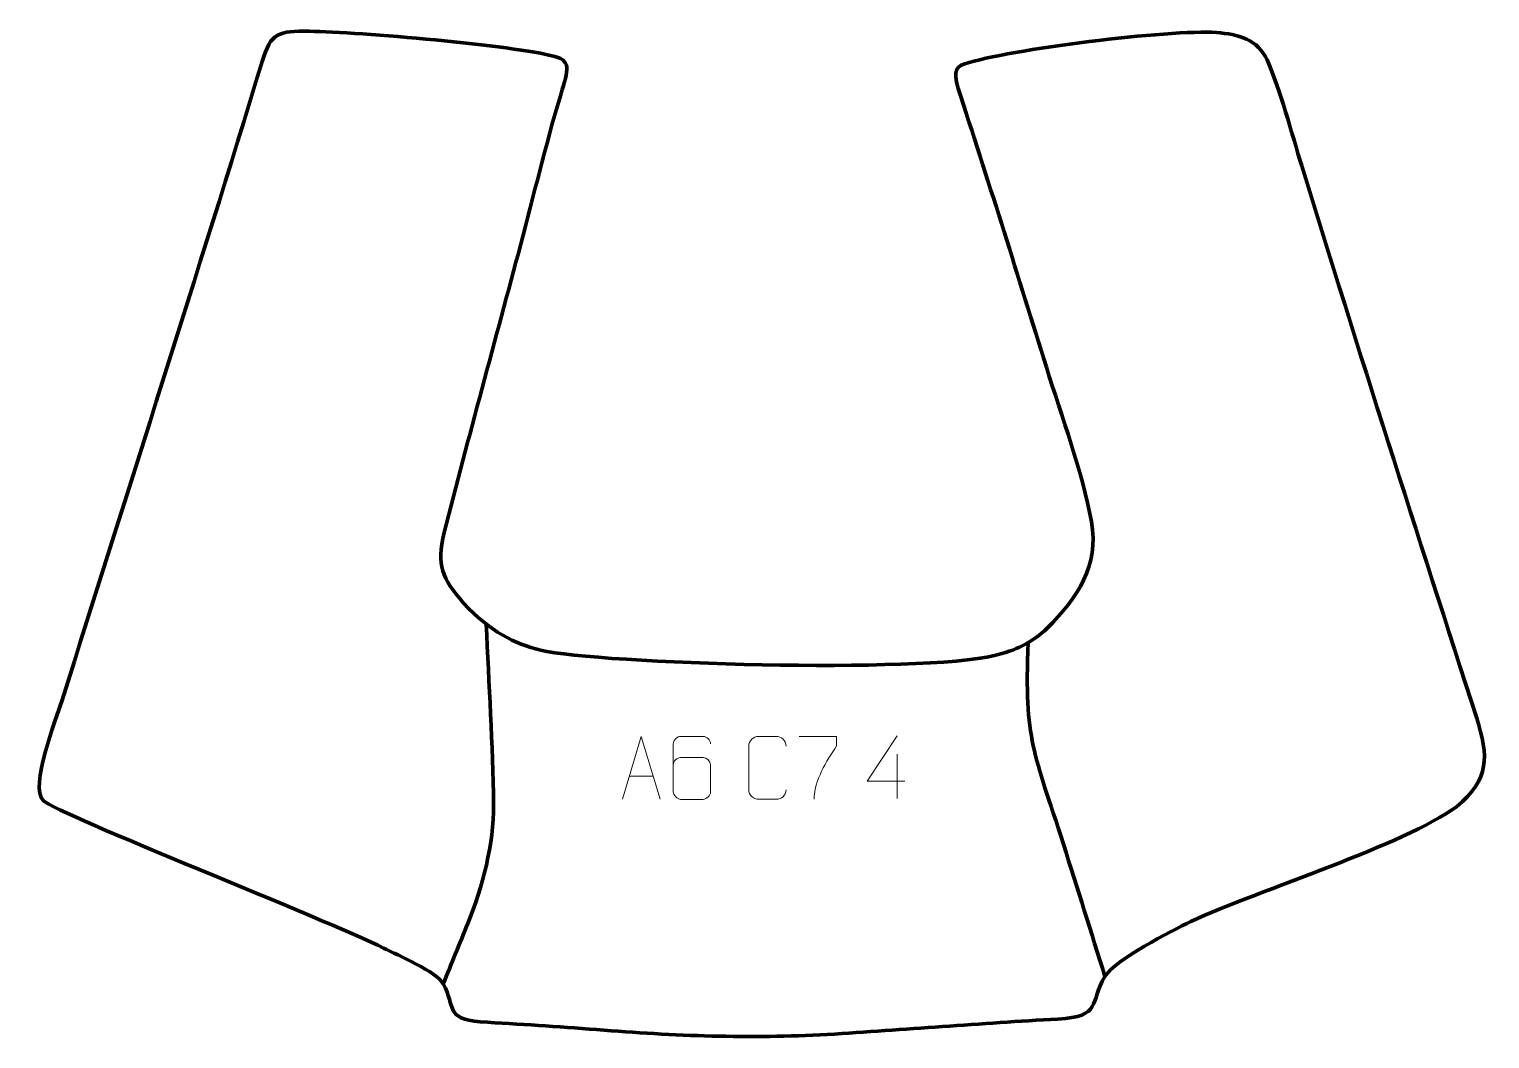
# Model space of a CAD drawing. Header units: millimetres. Extents: x -598 to -18, y 237 to 637.
import ezdxf

# ---------------------------------------------------------------- set-up
doc = ezdxf.new("R2010")
doc.units = ezdxf.units.MM
doc.header["$MEASUREMENT"] = 0
doc.layers.add('layer 2', color=7, linetype='Continuous')
doc.layers.add('layer 3', color=7, linetype='Continuous')

msp = doc.modelspace()

# ---------------------------------------------------------------- linework, layer by layer
at = {"layer": 'layer 2', "color": 142, "lineweight": 158}
for points, knots in [([(-416.5758, 401.3008), (-415.561, 377.4147), (-413.9303, 353.5456), (-413.6714, 329.6369), (-413.6714, 329.6369), (-413.525, 313.9011), (-418.042, 297.0415), (-423.8661, 282.5055), (-423.8661, 282.5055), (-427.1381, 274.4749), (-430.4046, 266.516), (-433.6181, 258.4572)], [0, 0, 0, 0, 0.25, 0.25, 0.25, 0.25, 0.5, 0.5, 0.5, 0.5, 1, 1, 1, 1]), ([(-201.598, 393.8999), (-203.1479, 354.646), (-199.19, 350.4733), (-187.5915, 313.925), (-187.5915, 313.925), (-182.0398, 296.4311), (-176.547, 278.9172), (-171.1028, 261.3895)], [0, 0, 0, 0, 0.33333333, 0.33333333, 0.33333333, 0.33333333, 1, 1, 1, 1])]:
    msp.add_open_spline(points, degree=3, knots=knots, dxfattribs=at)
at = {"layer": 'layer 3', "color": 242, "lineweight": 158}
msp.add_open_spline([(-389.4138, 626.5492), (-382.0409, 624.5747), (-384.5561, 619.8403), (-387.4373, 610.0339), (-387.4373, 610.0339), (-392.9637, 591.2242), (-397.8436, 571.1112), (-402.8888, 552.0531), (-402.8888, 552.0531), (-412.9684, 513.9805), (-423.5407, 475.7134), (-433.2886, 437.6018), (-433.2886, 437.6018), (-436.472, 424.2414), (-434.1894, 419.8096), (-425.5473, 409.5143), (-425.5473, 409.5143), (-415.0275, 398.4301), (-405.3675, 393.3221), (-395.0131, 390.934), (-395.0131, 390.934), (-371.1963, 385.4411), (-244.3831, 381.698), (-214.8753, 388.7731), (-214.8753, 388.7731), (-207.018, 390.6571), (-199.7639, 393.9504), (-194.0113, 399.6962), (-194.0113, 399.6962), (-181.9521, 411.7414), (-173.3616, 424.2606), (-176.4748, 441.9411), (-176.4748, 441.9411), (-180.0554, 461.4998), (-188.3213, 483.8833), (-194.3438, 503.1951), (-194.3438, 503.1951), (-205.5463, 539.1422), (-216.6031, 574.8847), (-228.3476, 610.6729), (-228.3476, 610.6729), (-231.3442, 619.8044), (-230.9245, 622.1902), (-226.7026, 623.6009), (-226.7026, 623.6009), (-209.9581, 629.1962), (-145.0881, 637.3409), (-126.8178, 636.0109), (-126.8178, 636.0109), (-118.3326, 635.3932), (-110.3358, 633.1387), (-106.7901, 625.1687), (-106.7901, 625.1687), (-101.6431, 613.5994), (-96.8923, 595.6954), (-93.0332, 583.1138), (-93.0332, 583.1138), (-70.4817, 509.7841), (-47.1825, 436.9877), (-23.6286, 363.9847), (-23.6286, 363.9847), (-18.8517, 348.5771), (-18.4252, 340.0218), (-31.6201, 328.8003), (-31.6201, 328.8003), (-52.353, 313.6007), (-109.3341, 295.9355), (-137.0113, 283.2583), (-137.0113, 283.2583), (-145.0096, 279.2801), (-166.8073, 268.3836), (-171.1028, 261.3895), (-171.1028, 261.3895), (-177.3662, 251.1914), (-172.1144, 245.4672), (-189.8045, 244.5319), (-189.8045, 244.5319), (-220.3522, 242.8744), (-250.7645, 240.2836), (-281.2681, 238.4102), (-281.2681, 238.4102), (-311.9119, 236.6967), (-342.2278, 237.8374), (-372.7766, 240.3327), (-372.7766, 240.3327), (-388.3616, 241.6014), (-403.446, 242.4839), (-419.0241, 243.4142), (-419.0241, 243.4142), (-432.9146, 244.7204), (-428.6616, 249.2572), (-433.6181, 258.4572), (-433.6181, 258.4572), (-436.2776, 263.3936), (-451.566, 269.7988), (-457.3188, 272.7207), (-457.3188, 272.7207), (-478.5573, 283.4142), (-586.6974, 325.8447), (-592.2882, 331.1757), (-592.2882, 331.1757), (-597.8915, 336.5184), (-587.188, 363.7713), (-584.9338, 370.731), (-584.9338, 370.731), (-558.4975, 455.256), (-531.2465, 539.7502), (-505.5126, 624.461), (-505.5126, 624.461), (-502.0056, 636.0055), (-499.1405, 636.6409), (-486.6967, 636.5181), (-486.6967, 636.5181), (-467.3482, 636.3272), (-405.476, 630.8508), (-389.4138, 626.5492)], degree=3, knots=[0, 0, 0, 0, 0.03333333, 0.03333333, 0.03333333, 0.03333333, 0.06666667, 0.06666667, 0.06666667, 0.06666667, 0.1, 0.1, 0.1, 0.1, 0.13333333, 0.13333333, 0.13333333, 0.13333333, 0.16666667, 0.16666667, 0.16666667, 0.16666667, 0.2, 0.2, 0.2, 0.2, 0.23333333, 0.23333333, 0.23333333, 0.23333333, 0.26666667, 0.26666667, 0.26666667, 0.26666667, 0.3, 0.3, 0.3, 0.3, 0.33333333, 0.33333333, 0.33333333, 0.33333333, 0.36666667, 0.36666667, 0.36666667, 0.36666667, 0.4, 0.4, 0.4, 0.4, 0.43333333, 0.43333333, 0.43333333, 0.43333333, 0.46666667, 0.46666667, 0.46666667, 0.46666667, 0.5, 0.5, 0.5, 0.5, 0.53333333, 0.53333333, 0.53333333, 0.53333333, 0.56666667, 0.56666667, 0.56666667, 0.56666667, 0.6, 0.6, 0.6, 0.6, 0.63333333, 0.63333333, 0.63333333, 0.63333333, 0.66666667, 0.66666667, 0.66666667, 0.66666667, 0.7, 0.7, 0.7, 0.7, 0.73333333, 0.73333333, 0.73333333, 0.73333333, 0.76666667, 0.76666667, 0.76666667, 0.76666667, 0.8, 0.8, 0.8, 0.8, 0.83333333, 0.83333333, 0.83333333, 0.83333333, 0.86666667, 0.86666667, 0.86666667, 0.86666667, 0.9, 0.9, 0.9, 0.9, 0.93333333, 0.93333333, 0.93333333, 0.93333333, 1, 1, 1, 1], dxfattribs=at)
at = {"layer": 'layer 3', "color": 250, "lineweight": 9}
for points, knots in [([(-362.4568, 331.7286), (-362.4568, 331.7286), (-355.0858, 356.6821), (-355.0858, 356.6821), (-355.0858, 356.6821), (-355.0858, 356.6821), (-347.5159, 331.7286), (-347.5159, 331.7286)], [0, 0, 0, 0, 0.33333333, 0.33333333, 0.33333333, 0.33333333, 1, 1, 1, 1]), ([(-327.5564, 353.746), (-327.5805, 355.0855), (-328.9367, 356.7387), (-330.5086, 356.7044), (-330.5086, 356.7044), (-333.4934, 356.7041), (-336.4786, 356.7041), (-339.464, 356.7044), (-339.464, 356.7044), (-340.6831, 356.7193), (-342.4113, 355.2817), (-342.4163, 353.746), (-342.4163, 353.746), (-342.416, 347.3855), (-342.416, 341.0247), (-342.4163, 334.664), (-342.4163, 334.664), (-342.4116, 333.5011), (-340.6831, 331.73), (-339.464, 331.7056), (-339.464, 331.7056), (-336.4786, 331.7059), (-333.4934, 331.7059), (-330.5086, 331.7056), (-330.5086, 331.7056), (-329.2305, 331.7494), (-327.5608, 333.3639), (-327.5564, 334.664), (-327.5564, 334.664), (-327.5564, 338.2473), (-327.5564, 341.8304), (-327.5564, 345.4131), (-327.5564, 345.4131), (-327.5949, 346.8913), (-329.1776, 348.3242), (-330.5086, 348.3222), (-330.5086, 348.3222), (-333.4934, 348.3225), (-336.4786, 348.3225), (-339.464, 348.3222), (-339.464, 348.3222), (-340.7935, 348.3272), (-342.4365, 346.8199), (-342.3948, 345.3914)], [0, 0, 0, 0, 0.08333333, 0.08333333, 0.08333333, 0.08333333, 0.16666667, 0.16666667, 0.16666667, 0.16666667, 0.25, 0.25, 0.25, 0.25, 0.33333333, 0.33333333, 0.33333333, 0.33333333, 0.41666667, 0.41666667, 0.41666667, 0.41666667, 0.5, 0.5, 0.5, 0.5, 0.58333333, 0.58333333, 0.58333333, 0.58333333, 0.66666667, 0.66666667, 0.66666667, 0.66666667, 0.75, 0.75, 0.75, 0.75, 0.83333333, 0.83333333, 0.83333333, 0.83333333, 1, 1, 1, 1]), ([(-297.5633, 335.5463), (-297.7031, 333.2229), (-299.3803, 331.7433), (-301.528, 331.7325), (-301.528, 331.7325), (-303.8599, 331.7329), (-306.1918, 331.7329), (-308.5233, 331.7325), (-308.5233, 331.7325), (-310.4483, 331.6271), (-312.4204, 333.5116), (-312.4092, 335.5289), (-312.4092, 335.5289), (-312.4088, 341.299), (-312.4088, 347.0687), (-312.4092, 352.838), (-312.4092, 352.838), (-312.405, 354.9761), (-310.6583, 356.6953), (-308.5059, 356.6818), (-308.5059, 356.6818), (-306.1802, 356.6818), (-303.8541, 356.6818), (-301.528, 356.6818), (-301.528, 356.6818), (-299.5814, 356.7173), (-297.59, 355.2258), (-297.5633, 352.7882)], [0, 0, 0, 0, 0.125, 0.125, 0.125, 0.125, 0.25, 0.25, 0.25, 0.25, 0.375, 0.375, 0.375, 0.375, 0.5, 0.5, 0.5, 0.5, 0.625, 0.625, 0.625, 0.625, 0.75, 0.75, 0.75, 0.75, 1, 1, 1, 1]), ([(-292.3943, 356.6846), (-292.3943, 356.6846), (-277.5782, 356.6846), (-277.5782, 356.6846), (-277.5782, 356.6846), (-277.5785, 355.435), (-277.5785, 354.1854), (-277.5782, 352.9356), (-277.5782, 352.9356), (-281.5726, 346.9385), (-286.4878, 339.1049), (-286.4878, 331.7261)], [0, 0, 0, 0, 0.25, 0.25, 0.25, 0.25, 0.5, 0.5, 0.5, 0.5, 1, 1, 1, 1]), ([(-250.5612, 338.9028), (-250.5612, 338.9028), (-265.3829, 338.9028), (-265.3829, 338.9028), (-265.3829, 338.9028), (-265.3829, 338.9028), (-253.5053, 356.9733), (-253.5053, 356.9733)], [0, 0, 0, 0, 0.33333333, 0.33333333, 0.33333333, 0.33333333, 1, 1, 1, 1])]:
    msp.add_open_spline(points, degree=3, knots=knots, dxfattribs=at)
for points in [[(-253.5053, 349.6639), (-253.5053, 349.6639), (-253.5053, 331.9992), (-253.5053, 331.9992)], [(-359.7342, 340.978), (-359.7342, 340.978), (-350.2385, 340.978), (-350.2385, 340.978)]]:
    msp.add_open_spline(points, degree=3, dxfattribs=at)

doc.saveas('drawing.dxf')
